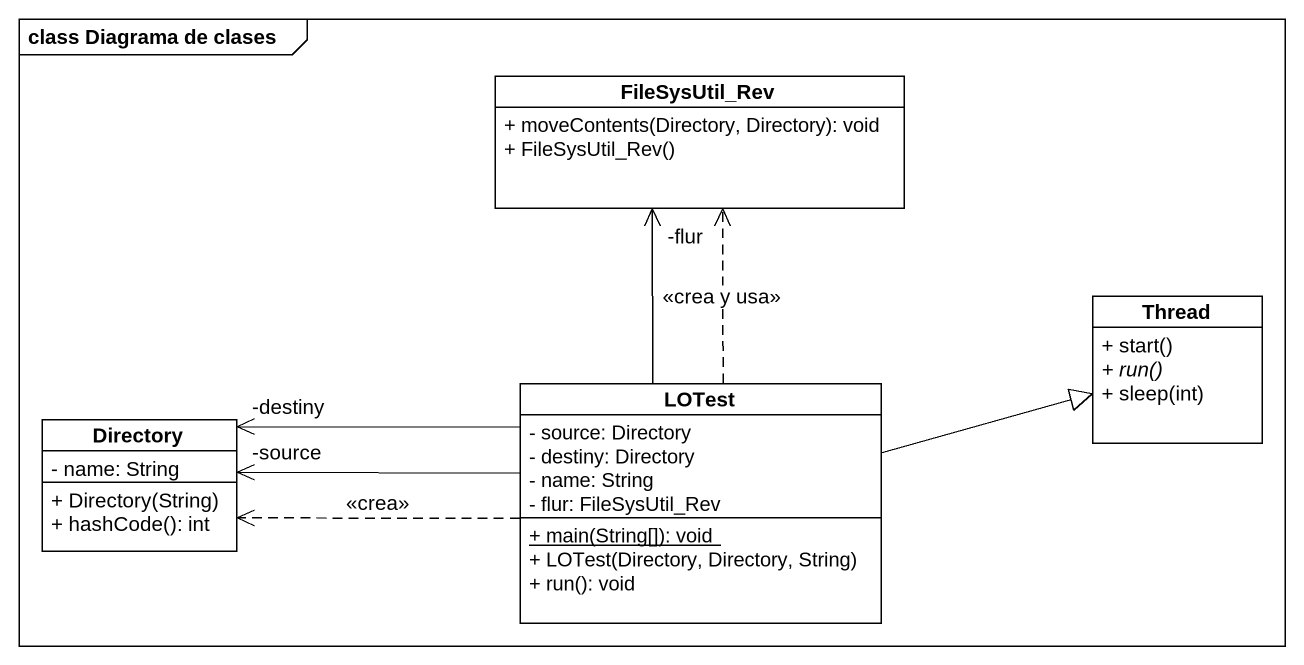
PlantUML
@startuml
mainframe class Diagrama de clases
hide circle
hide empty members
skinparam classAttributeIconSize 0
class FileSysUtil_Rev {
  + moveContents(Directory, Directory): void
  + FileSysUtil_Rev()
}
class Thread {
  + start()
  {abstract} + run()
  + sleep(int)
}
class Directory {
  - name: String
  + Directory(String)
  + hashCode(): int
}
class LOTest {
  - source: Directory
  - destiny: Directory
  - name: String
  - flur: FileSysUtil_Rev
  {static} + main(String[]): void
  + LOTest(Directory, Directory, String)
  + run(): void
}
LOTest -up-> "-flur" FileSysUtil_Rev
LOTest .up.> FileSysUtil_Rev : <<crea y usa>>
LOTest -right-|> Thread
LOTest -left-> "-destiny" Directory
LOTest -left-> "-source" Directory
LOTest .left.> Directory : <<crea>>
@enduml
